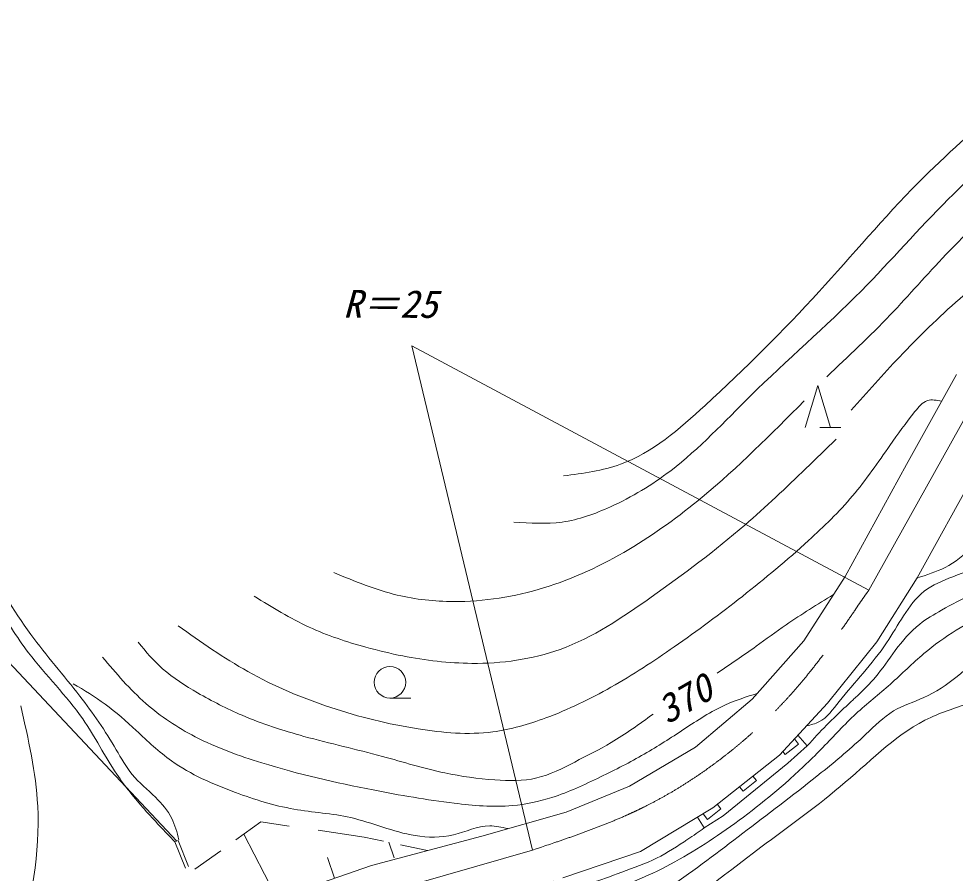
# Model space of a CAD drawing. Units: millimetres, scale not verified. Extents: x 40000 to 680000, y 20000 to 380000.
# Drawn here: x 287685 to 332328, y 299166 to 339904 of the extents above; entities that cross this region are included whole.
import ezdxf
from ezdxf.enums import TextEntityAlignment as Align

# ---------------------------------------------------------------- set-up
doc = ezdxf.new("R2010")
doc.units = ezdxf.units.MM
doc.header["$LTSCALE"] = 1000
doc.linetypes.add('CHAIN', pattern=[18.5, 12, -1.5, 3.5, -1.5])
for name, color, linetype, lineweight in [('M-BGD', 7, 'Continuous', 13), ('M-BMK', 2, 'CHAIN', 13), ('M-STR-HTXT', 7, 'Continuous', 13), ('M-STR-STR3', 7, 'Continuous', 13)]:
    doc.layers.add(name, color=color, linetype=linetype, lineweight=lineweight)
doc.styles.add('ＭＳ ゴシック', font='')
doc.styles.get('ＭＳ ゴシック').set_extended_font_data('MS Gothic')

msp = doc.modelspace()

# ---------------------------------------------------------------- linework, layer by layer
at = {"layer": 'M-BGD'}
for p, q in [((330007, 318654), (332386, 322947)), ((325178, 320424), (325779, 322423)), ((325779, 322423), (326378, 320423)), ((330511, 313257), (334870, 321147)), ((325878, 320423), (326878, 320422)), ((327079, 313311), (330007, 318654)), ((325112, 310252), (327079, 313311)), ((328596, 310207), (330511, 313257)), ((322643, 307467), (325112, 310252)), ((326234, 307280), (328596, 310207)), ((305379, 307521), (306379, 307520)), ((319946, 305184), (322643, 307467)), ((323954, 304800), (326234, 307280)), ((324855, 305328), (324662, 305570)), ((324826, 305749), (325275, 305248)), ((316792, 303314), (319946, 305184)), ((324220, 304824), (324107, 304966)), ((324855, 305328), (324220, 304824)), ((324343, 304410), (325275, 305248)), ((320779, 302280), (323954, 304800)), ((321261, 301910), (324343, 304410)), ((322851, 303582), (322216, 303078)), ((322851, 303582), (322684, 303792)), ((313776, 302082), (316792, 303314)), ((322216, 303078), (322049, 303288)), ((317319, 300208), (320779, 302280)), ((321147, 302241), (320512, 301737)), ((321147, 302241), (320986, 302444)), ((309754, 300943), (313776, 302082)), ((320042, 301839), (320365, 301325)), ((320512, 301737), (320306, 301997)), ((320365, 301325), (321261, 301910)), ((298038, 300760), (299233, 301613)), ((299233, 301613), (300575, 301416)), ((298423, 301035), (300110, 297751)), ((301956, 301214), (304150, 300893)), ((304150, 300893), (305067, 300697)), ((304499, 299531), (309754, 300943)), ((295128, 300664), (295286, 300727)), ((295128, 300664), (295630, 299412)), ((295286, 300727), (295780, 299493)), ((305327, 300642), (305581, 299903)), ((305881, 300524), (307171, 300249)), ((296083, 299365), (297311, 300242)), ((313616, 298950), (317319, 300208)), ((302405, 299912), (302743, 298928)), ((301712, 298574), (304499, 299531))]:
    msp.add_line(p, q, dxfattribs=at)
msp.add_circle((305380, 308271), 750, dxfattribs=at)
for points, knots in [([(313660, 318107), (314590, 318232), (315520, 318357), (316375, 318667), (317891, 319215), (319174, 320342), (320404, 321473), (322328, 323242), (324120, 325019), (325839, 326900), (327412, 328621), (328924, 330429), (330572, 332093), (331885, 333419), (333285, 334654), (334695, 335882), (335926, 336955), (337165, 338024), (338489, 338969), (339791, 339897), (341175, 340706), (342518, 341588), (343770, 342411), (344986, 343297), (346312, 343973), (347330, 344492), (348414, 344887), (349497, 345281)], [0, 0, 0, 0, 1, 1, 1, 2, 2, 2, 3, 3, 3, 4, 4, 4, 5, 5, 5, 6, 6, 6, 7, 7, 7, 8, 8, 8, 9, 9, 9, 9]), ([(311288, 315912), (312061, 315860), (312833, 315807), (313587, 315910), (314378, 316019), (315149, 316300), (315888, 316637), (316914, 317105), (317878, 317683), (318763, 318359), (320138, 319410), (321321, 320699), (322561, 321921), (324297, 323632), (326146, 325211), (327853, 326938), (329262, 328363), (330575, 329889), (331996, 331304), (333220, 332522), (334524, 333658), (335831, 334789), (337131, 335912), (338433, 337030), (339820, 338043), (340823, 338776), (341869, 339453), (342964, 340034), (344206, 340692), (345511, 341225), (346798, 341794), (347998, 342324), (349184, 342886), (350402, 343363), (351804, 343910), (353250, 344344), (354696, 344777)], [0, 0, 0, 0, 1, 1, 1, 2, 2, 2, 3, 3, 3, 4, 4, 4, 5, 5, 5, 6, 6, 6, 7, 7, 7, 8, 8, 8, 9, 9, 9, 10, 10, 10, 11, 11, 11, 12, 12, 12, 12]), ([(326202, 322838), (327231, 323803), (328260, 324767), (329232, 325787), (330130, 326729), (330980, 327718), (331879, 328659), (332684, 329502), (333529, 330308), (334411, 331072), (335230, 331782), (336082, 332458), (336980, 333063), (337897, 333681), (338861, 334226), (339817, 334785), (341049, 335506), (342267, 336249), (343537, 336891), (344489, 337372), (345471, 337795), (346451, 338230), (347586, 338734), (348719, 339253), (349901, 339607), (351076, 339958), (352300, 340145), (353505, 340409), (354360, 340596), (355206, 340822), (356035, 341097), (357220, 341490), (358372, 341982), (359523, 342474)], [0, 0, 0, 0, 1, 1, 1, 2, 2, 2, 3, 3, 3, 4, 4, 4, 5, 5, 5, 6, 6, 6, 7, 7, 7, 8, 8, 8, 9, 9, 9, 10, 10, 10, 11, 11, 11, 11]), ([(327367, 321242), (328124, 322095), (328881, 322949), (329666, 323776), (330582, 324742), (331538, 325673), (332539, 326550), (333435, 327334), (334367, 328074), (335316, 328796), (336332, 329569), (337368, 330320), (338476, 330947), (339657, 331615), (340919, 332143), (342210, 332571), (343622, 333041), (345068, 333392), (346517, 333717), (347869, 334020), (349224, 334300), (350585, 334575), (352230, 334906), (353884, 335229), (355467, 335767), (356684, 336181), (357859, 336723), (359057, 337200), (359788, 337491), (360528, 337758), (361268, 338025)], [0, 0, 0, 0, 1, 1, 1, 2, 2, 2, 3, 3, 3, 4, 4, 4, 5, 5, 5, 6, 6, 6, 7, 7, 7, 8, 8, 8, 9, 9, 9, 10, 10, 10, 10]), ([(331681, 321674), (331442, 321719), (331203, 321764), (331001, 321699), (330765, 321622), (330580, 321395), (330406, 321175), (329966, 320618), (329592, 320101), (329216, 319567), (328650, 318765), (328077, 317924), (327430, 317155), (326785, 316389), (326068, 315695), (325330, 315024), (324314, 314099), (323260, 313218), (322181, 312368), (321120, 311533), (320035, 310729), (318926, 309958), (317949, 309277), (316953, 308622), (315917, 308036), (314919, 307472), (313884, 306972), (312804, 306570), (311987, 306266), (311144, 306018), (310285, 305907), (309108, 305756), (307901, 305862), (306718, 306050), (305299, 306275), (303914, 306617), (302557, 307068), (301194, 307520), (299859, 308083), (298607, 308784), (297453, 309430), (296370, 310192), (295286, 310955)], [0, 0, 0, 0, 1, 1, 1, 2, 2, 2, 3, 3, 3, 4, 4, 4, 5, 5, 5, 6, 6, 6, 7, 7, 7, 8, 8, 8, 9, 9, 9, 10, 10, 10, 11, 11, 11, 12, 12, 12, 13, 13, 13, 14, 14, 14, 14]), ([(302701, 313504), (303695, 313091), (304689, 312679), (305728, 312429), (306601, 312219), (307506, 312124), (308410, 312120), (309864, 312114), (311316, 312345), (312703, 312768), (314129, 313204), (315487, 313843), (316768, 314605), (317998, 315337), (319157, 316182), (320257, 317093), (321976, 318517), (323552, 320103), (325128, 321689)], [0, 0, 0, 0, 1, 1, 1, 2, 2, 2, 3, 3, 3, 4, 4, 4, 5, 5, 5, 6, 6, 6, 6]), ([(298913, 312372), (299767, 311846), (300621, 311321), (301527, 310902), (302396, 310501), (303312, 310197), (304238, 309943), (304819, 309784), (305403, 309643), (305992, 309527), (307073, 309314), (308170, 309181), (309278, 309174), (310708, 309163), (312156, 309360), (313489, 309840), (315053, 310403), (316459, 311354), (317830, 312325), (319376, 313420), (320879, 314540), (322299, 315767), (323299, 316631), (324257, 317549), (325212, 318468), (325691, 318930), (326170, 319393), (326648, 319855)], [0, 0, 0, 0, 1, 1, 1, 2, 2, 2, 3, 3, 3, 4, 4, 4, 5, 5, 5, 6, 6, 6, 7, 7, 7, 8, 8, 8, 9, 9, 9, 9]), ([(352154, 317595), (351975, 317749), (351797, 317904), (351594, 317995), (351223, 318162), (350774, 318117), (350340, 318116), (349857, 318115), (349394, 318169), (348952, 318304), (348327, 318496), (347742, 318853), (347111, 319026), (346479, 319201), (345801, 319192), (345136, 319175), (344709, 319164), (344287, 319150), (343868, 319096), (343278, 319019), (342692, 318864), (342146, 318630), (341407, 318313), (340741, 317853), (340063, 317417), (339401, 316992), (338728, 316590), (338047, 316204), (337257, 315757), (336455, 315331), (335659, 314890), (335113, 314588), (334569, 314279), (334006, 314020), (333421, 313751), (332815, 313537), (332204, 313301), (331727, 313117), (331247, 312920), (330852, 312611), (330454, 312300), (330142, 311874), (329861, 311441), (329581, 311010), (329331, 310572), (329049, 310150), (328712, 309647), (328329, 309168), (327937, 308710), (327554, 308262), (327163, 307834), (326790, 307353), (326504, 306984), (326228, 306583), (325831, 306384), (325650, 306293), (325444, 306245), (325238, 306196)], [0, 0, 0, 0, 1, 1, 1, 2, 2, 2, 3, 3, 3, 4, 4, 4, 5, 5, 5, 6, 6, 6, 7, 7, 7, 8, 8, 8, 9, 9, 9, 10, 10, 10, 11, 11, 11, 12, 12, 12, 13, 13, 13, 14, 14, 14, 15, 15, 15, 16, 16, 16, 17, 17, 17, 18, 18, 18, 19, 19, 19, 19]), ([(330501, 313242), (330959, 313386), (331417, 313531), (331839, 313748), (332323, 313997), (332758, 314343), (333168, 314710), (333871, 315342), (334496, 316041), (335122, 316739)], [0, 0, 0, 0, 1, 1, 1, 2, 2, 2, 3, 3, 3, 3]), ([(350241, 314469), (349620, 314617), (348998, 314765), (348385, 314941), (347844, 315097), (347309, 315274), (346776, 315462), (346317, 315624), (345860, 315794), (345390, 315909), (344921, 316024), (344439, 316085), (343954, 316133), (343302, 316197), (342644, 316237), (341999, 316159), (341321, 316078), (340658, 315867), (340018, 315616), (339327, 315345), (338662, 315027), (338012, 314677), (337401, 314347), (336803, 313990), (336179, 313688), (335656, 313435), (335115, 313222), (334569, 313021), (334096, 312846), (333619, 312679), (333158, 312477), (332648, 312254), (332159, 311987), (331672, 311711), (331312, 311507), (330953, 311299), (330631, 311043), (330185, 310689), (329810, 310244), (329467, 309782), (329152, 309358), (328863, 308919), (328525, 308520), (328264, 308212), (327974, 307927), (327681, 307648), (327632, 307602), (327582, 307555), (327533, 307509), (327484, 307463), (327435, 307417), (327385, 307371), (327336, 307325), (327286, 307279), (327237, 307233), (327060, 307068), (326887, 306899), (326712, 306732), (326538, 306564), (326362, 306397), (326191, 306226), (325876, 305910), (325575, 305579), (325275, 305248)], [0, 0, 0, 0, 1, 1, 1, 2, 2, 2, 3, 3, 3, 4, 4, 4, 5, 5, 5, 6, 6, 6, 7, 7, 7, 8, 8, 8, 9, 9, 9, 10, 10, 10, 11, 11, 11, 12, 12, 12, 13, 13, 13, 14, 14, 14, 15, 15, 15, 16, 16, 16, 17, 17, 17, 18, 18, 18, 19, 19, 19, 20, 20, 20, 21, 21, 21, 21]), ([(295128, 300664), (294638, 301175), (294148, 301687), (293679, 302218), (293208, 302749), (292758, 303300), (292361, 303888), (291783, 304744), (291319, 305679), (290733, 306525), (289961, 307639), (288977, 308601), (288153, 309680), (287579, 310433), (287083, 311243), (286578, 312046), (286201, 312647), (285820, 313244), (285438, 313841)], [0, 0, 0, 0, 1, 1, 1, 2, 2, 2, 3, 3, 3, 4, 4, 4, 5, 5, 5, 6, 6, 6, 6]), ([(285982, 314221), (286699, 312966), (287415, 311712), (288262, 310550), (288998, 309541), (289832, 308601), (290598, 307613), (291228, 306799), (291811, 305952), (292335, 305057), (292571, 304652), (292795, 304238), (293087, 303882), (293414, 303483), (293827, 303157), (294203, 302787), (294509, 302487), (294790, 302158), (294978, 301784), (295138, 301464), (295229, 301112), (295321, 300760)], [0, 0, 0, 0, 1, 1, 1, 2, 2, 2, 3, 3, 3, 4, 4, 4, 5, 5, 5, 6, 6, 6, 7, 7, 7, 7]), ([(348275, 311838), (347667, 312018), (347060, 312197), (346448, 312357), (345760, 312537), (345066, 312693), (344377, 312877), (343816, 313026), (343258, 313194), (342687, 313274), (341935, 313379), (341159, 313332), (340402, 313215), (339490, 313074), (338604, 312832), (337722, 312577), (337195, 312425), (336671, 312269), (336138, 312137), (335391, 311952), (334628, 311816), (333914, 311545), (333376, 311341), (332866, 311060), (332375, 310754), (331836, 310418), (331319, 310050), (330836, 309643), (330284, 309179), (329776, 308662), (329236, 308183), (328694, 307702), (328121, 307258), (327590, 306768), (327042, 306261), (326540, 305706), (326020, 305170), (325500, 304634), (324961, 304117), (324405, 303620), (323390, 302715), (322316, 301876), (321195, 301104), (320146, 300381), (319055, 299716), (317906, 299171), (316955, 298720), (315966, 298351), (314962, 298033), (313902, 297698), (312827, 297419), (311754, 297134), (310874, 296901), (309996, 296664), (309128, 296394), (308232, 296115), (307346, 295800), (306460, 295485)], [0, 0, 0, 0, 1, 1, 1, 2, 2, 2, 3, 3, 3, 4, 4, 4, 5, 5, 5, 6, 6, 6, 7, 7, 7, 8, 8, 8, 9, 9, 9, 10, 10, 10, 11, 11, 11, 12, 12, 12, 13, 13, 13, 14, 14, 14, 15, 15, 15, 16, 16, 16, 17, 17, 17, 18, 18, 18, 19, 19, 19, 19]), ([(326527, 312453), (325763, 311985), (324999, 311518), (324263, 311010), (323781, 310677), (323310, 310328), (322833, 309987), (322221, 309549), (321598, 309126), (320975, 308703)], [0, 0, 0, 0, 1, 1, 1, 2, 2, 2, 3, 3, 3, 3]), ([(308710, 294483), (309379, 294842), (310047, 295201), (310745, 295491), (311463, 295790), (312212, 296016), (312972, 296205), (313944, 296447), (314932, 296629), (315863, 296972), (316955, 297375), (317967, 298001), (318939, 298666), (320135, 299485), (321270, 300362), (322414, 301235), (323595, 302137), (324787, 303035), (325943, 303963), (326669, 304547), (327381, 305142), (328065, 305791), (328488, 306192), (328900, 306613), (329391, 306904), (329836, 307166), (330345, 307322), (330823, 307539), (331398, 307799), (331927, 308149), (332415, 308545), (332873, 308917), (333295, 309331), (333768, 309684), (334237, 310035), (334756, 310325), (335306, 310531), (335893, 310750), (336514, 310873), (337136, 310927), (338016, 311005), (338895, 310946), (339787, 310925), (340620, 310906), (341465, 310920), (342252, 310711), (342934, 310531), (343574, 310184), (344240, 309915), (344747, 309709), (345269, 309549), (345804, 309463), (346171, 309403), (346544, 309380), (346917, 309356)], [0, 0, 0, 0, 1, 1, 1, 2, 2, 2, 3, 3, 3, 4, 4, 4, 5, 5, 5, 6, 6, 6, 7, 7, 7, 8, 8, 8, 9, 9, 9, 10, 10, 10, 11, 11, 11, 12, 12, 12, 13, 13, 13, 14, 14, 14, 15, 15, 15, 16, 16, 16, 17, 17, 17, 18, 18, 18, 18]), ([(317926, 306753), (317271, 306280), (316615, 305807), (315925, 305397), (315362, 305063), (314776, 304771), (314186, 304470), (313598, 304170), (313007, 303860), (312376, 303709), (311733, 303556), (311049, 303567), (310376, 303616), (309568, 303673), (308776, 303784), (307995, 303951), (306995, 304164), (306011, 304470), (305019, 304739), (303777, 305075), (302523, 305353), (301282, 305694), (300279, 305970), (299284, 306287), (298330, 306696), (297604, 307008), (296902, 307373), (296212, 307769), (295625, 308107), (295047, 308467), (294546, 308914), (294120, 309293), (293750, 309735), (293380, 310176)], [0, 0, 0, 0, 1, 1, 1, 2, 2, 2, 3, 3, 3, 4, 4, 4, 5, 5, 5, 6, 6, 6, 7, 7, 7, 8, 8, 8, 9, 9, 9, 10, 10, 10, 11, 11, 11, 11]), ([(322886, 307741), (322373, 307578), (321860, 307414), (321373, 307195), (320678, 306882), (320035, 306453), (319393, 306031), (318770, 305622), (318148, 305218), (317505, 304849), (316825, 304457), (316122, 304104), (315414, 303759), (314660, 303392), (313900, 303035), (313101, 302780), (312489, 302585), (311853, 302450), (311214, 302393), (310292, 302312), (309362, 302393), (308439, 302506), (307139, 302666), (305854, 302888), (304574, 303138), (302790, 303487), (301014, 303892), (299273, 304428), (298184, 304764), (297109, 305152), (296096, 305676), (295252, 306112), (294452, 306642), (293740, 307267), (292985, 307929), (292330, 308698), (291676, 309466)], [0, 0, 0, 0, 1, 1, 1, 2, 2, 2, 3, 3, 3, 4, 4, 4, 5, 5, 5, 6, 6, 6, 7, 7, 7, 8, 8, 8, 9, 9, 9, 10, 10, 10, 11, 11, 11, 12, 12, 12, 12]), ([(345013, 306738), (344774, 306875), (344534, 307012), (344291, 307141), (344170, 307205), (344048, 307267), (343926, 307330), (343560, 307517), (343192, 307706), (342810, 307851), (341994, 308161), (341117, 308266), (340228, 308370), (338658, 308553), (337049, 308733), (335580, 308316), (334799, 308094), (334057, 307704), (333284, 307400), (332574, 307120), (331839, 306913), (331160, 306598), (329631, 305887), (328394, 304625), (327084, 303502), (325785, 302390), (324415, 301416), (323065, 300407), (321203, 299017), (319378, 297562), (317553, 296107)], [0, 0, 0, 0, 1, 1, 1, 2, 2, 2, 3, 3, 3, 4, 4, 4, 5, 5, 5, 6, 6, 6, 7, 7, 7, 8, 8, 8, 9, 9, 9, 10, 10, 10, 10]), ([(310997, 301295), (310708, 301362), (310420, 301428), (310136, 301427), (309556, 301425), (308994, 301142), (308410, 301002), (307809, 300858), (307185, 300864), (306582, 300963), (305533, 301134), (304548, 301582), (303516, 301818), (302625, 302022), (301698, 302068), (300796, 302226), (299847, 302393), (298926, 302684), (298015, 303020), (296944, 303415), (295887, 303871), (294970, 304525), (294371, 304952), (293831, 305464), (293286, 305968), (292808, 306410), (292326, 306845), (291804, 307228), (291320, 307584), (290801, 307894), (290282, 308204)], [0, 0, 0, 0, 1, 1, 1, 2, 2, 2, 3, 3, 3, 4, 4, 4, 5, 5, 5, 6, 6, 6, 7, 7, 7, 8, 8, 8, 9, 9, 9, 10, 10, 10, 10]), ([(287781, 307151), (288144, 305562), (288506, 303973), (288589, 302367), (288705, 300138), (288281, 297877), (287682, 295690), (287022, 293279), (286150, 290958), (285059, 288743), (283680, 285943), (281950, 283314), (279909, 280895), (278659, 279414), (277293, 278011), (275665, 277018), (274321, 276199), (272798, 275658), (271241, 275307), (269605, 274937), (267931, 274775), (266277, 274859), (263992, 274975), (261744, 275559), (259510, 276128), (257130, 276733), (254764, 277322), (252381, 277848), (249603, 278462), (246801, 278992), (243990, 279479), (241916, 279838), (239838, 280174), (237763, 280476), (236445, 280669), (235128, 280848), (233793, 281021), (231882, 281268), (229934, 281502), (228198, 282289), (227327, 282684), (226510, 283218), (225763, 283825), (224288, 285022), (223087, 286501), (221886, 287979)], [0, 0, 0, 0, 1, 1, 1, 2, 2, 2, 3, 3, 3, 4, 4, 4, 5, 5, 5, 6, 6, 6, 7, 7, 7, 8, 8, 8, 9, 9, 9, 10, 10, 10, 11, 11, 11, 12, 12, 12, 13, 13, 13, 14, 14, 14, 15, 15, 15, 15]), ([(320365, 301325), (320104, 301146), (319843, 300967), (319582, 300789), (319581, 300789), (319581, 300789), (319580, 300788), (319580, 300788), (319579, 300787), (319579, 300787), (319520, 300747), (319461, 300709), (319402, 300670), (318916, 300351), (318422, 300033), (317898, 299789), (317356, 299536), (316783, 299363), (316214, 299146), (315722, 298959), (315234, 298740), (314728, 298677), (314225, 298615), (313704, 298706), (313183, 298798)], [0, 0, 0, 0, 1, 1, 1, 2, 2, 2, 3, 3, 3, 4, 4, 4, 5, 5, 5, 6, 6, 6, 7, 7, 7, 8, 8, 8, 8])]:
    msp.add_open_spline(points, degree=3, knots=knots, dxfattribs=at)
at = {"layer": 'M-BMK'}
for p, q in [((328200, 312670), (334420, 323803)), ((305257, 298288), (312174, 300271))]:
    msp.add_line(p, q, dxfattribs=at)
msp.add_open_spline([(312174, 300271), (313992, 300880), (315810, 301488), (317517, 302339), (318957, 303056), (320318, 303945), (321581, 304954), (322617, 305781), (323587, 306689), (324470, 307671), (325858, 309215), (327029, 310942), (328200, 312670)], degree=3, knots=[0, 0, 0, 0, 1, 1, 1, 2, 2, 2, 3, 3, 3, 4, 4, 4, 4], dxfattribs=at)
at = {"layer": 'M-STR-HTXT'}
for p in [(328200, 312670), (312174, 300271)]:
    msp.add_line(p, (306425, 324318), dxfattribs=at)
at = {"layer": 'M-STR-STR3'}
msp.add_line((295214, 300698), (281718, 315068), dxfattribs=at)

# ---------------------------------------------------------------- texts
at = {"layer": 'M-BGD', "style": 'ＭＳ ゴシック', "oblique": 15}
msp.add_text('370', height=1320, rotation=29.855, dxfattribs=at).set_placement((318261, 306815), align=Align.MIDDLE_LEFT)
at = {"layer": 'M-STR-HTXT', "style": 'ＭＳ ゴシック', "oblique": 15}
msp.add_text('R＝25', height=1320, rotation=359.716, dxfattribs=at).set_placement((303155, 326321), align=Align.MIDDLE_LEFT)

doc.saveas('drawing.dxf')
